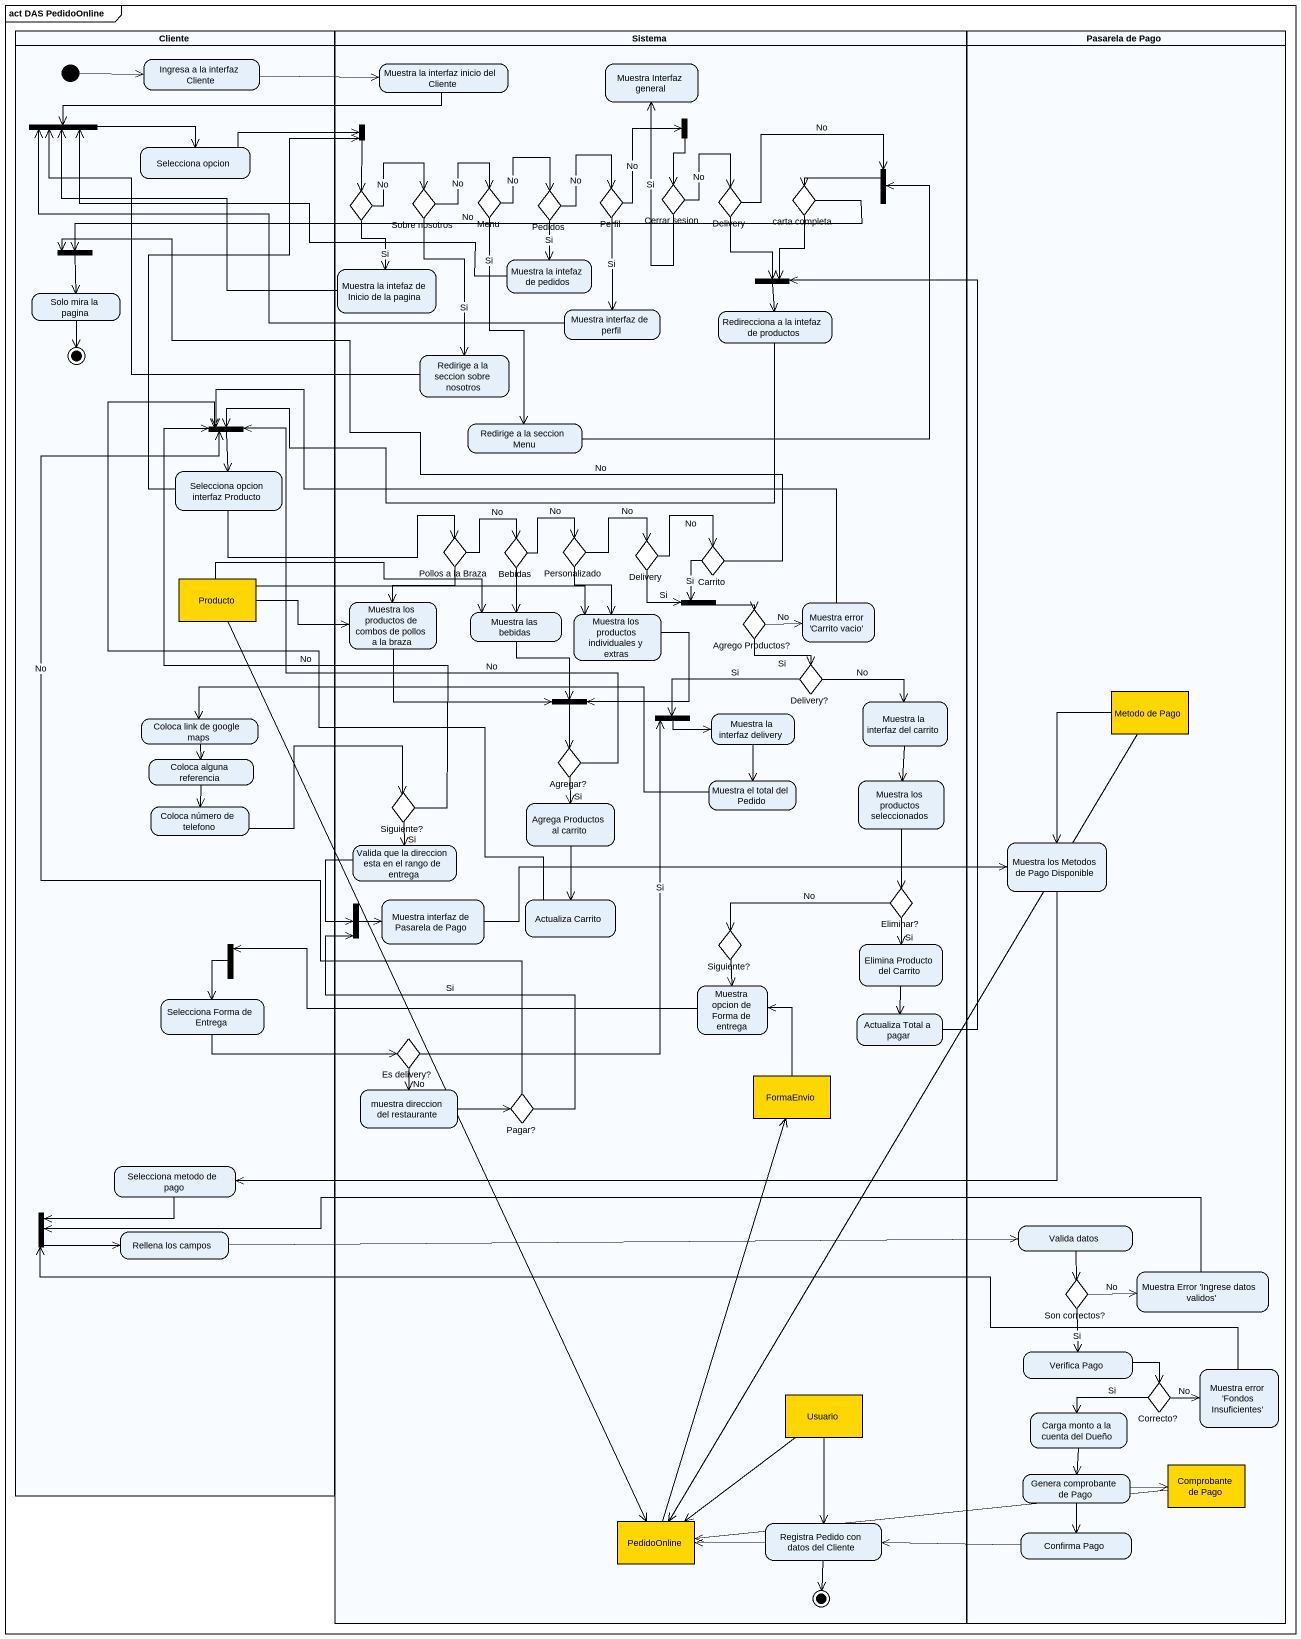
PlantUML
@startuml
mainframe act DAS PedidoOnline
hide empty description
state Cliente <<partition>> {
  state "Ingresa a la interfaz Cliente" as Ingresa_a_la_interfaz
  state fork1 <<join>>
  state "Selecciona opcion" as Selecciona_opcion
  state fork5 <<join>>
  state "Solo mira la pagina" as Solo_mira_la_pagina
  state fork7 <<join>>
  state "Selecciona opcion interfaz Producto" as Selecciona_opcion_interfaz
  state Producto <<object>> #FFD700
  state "Coloca link de google maps" as Coloca_link_de_google_maps
  state "Coloca alguna referencia" as Coloca_alguna_referencia
  state "Coloca número de telefono" as Coloca_número_de_telefono
  state fork12 <<fork>>
  state "Selecciona Forma de Entrega" as Selecciona_Forma_de_Entrega
  state "Selecciona metodo de pago" as Selecciona_metodo_de_pago
  state fork13 <<join>>
  state "Rellena los campos" as Rellena_los_campos
  [*] -right-> Ingresa_a_la_interfaz
  Solo_mira_la_pagina --> [*]
}
state Sistema <<partition>> {
  state "Muestra la interfaz inicio del Cliente" as Muestra_la_interfaz_inicio
  state "Muestra Interfaz general" as Muestra_Interfaz_general
  state fork2 <<join>>
  state fork3 <<fork>>
  state choice1 <<choice>>
  state "Sobre nosotros" as Sobre_nosotros <<choice>>
  state Menu <<choice>>
  state Pedidos <<choice>>
  state Perfil <<choice>>
  state "Cerrar sesion" as Cerrar_sesion <<choice>>
  state Delivery <<choice>>
  state "carta completa" as carta_completa <<choice>>
  state fork4 <<join>>
  state "Muestra la intefaz de Inicio de la pagina" as Muestra_la_intefaz_de
  state "Muestra la intefaz de pedidos" as Muestra_la_intefaz_de_2
  state fork6 <<join>>
  state "Muestra interfaz de perfil" as Muestra_interfaz_de_perfil
  state "Redirecciona a la intefaz de productos" as Redirecciona_a_la_intefaz
  state "Redirige a la seccion sobre nosotros" as Redirige_a_la_seccion_sobre
  state "Redirige a la seccion Menu" as Redirige_a_la_seccion_Menu
  state "Pollos a la Braza" as Pollos_a_la_Braza <<choice>>
  state Bebidas <<choice>>
  state Personalizado <<choice>>
  state "Delivery" as Delivery_2 <<choice>>
  state Carrito <<choice>>
  state "Muestra los productos de combos de pollos a la braza" as Muestra_los_productos_de
  state "Muestra las bebidas" as Muestra_las_bebidas
  state "Muestra los productos individuales y extras" as Muestra_los_productos
  state fork8 <<join>>
  state "Agrego Productos?" as Agrego_Productos <<choice>>
  state "Muestra error 'Carrito vacio'" as Muestra_error_Carrito_vacio
  state "Delivery?" as Delivery_3 <<choice>>
  state fork9 <<join>>
  state "Muestra la interfaz del carrito" as Muestra_la_interfaz_del
  state fork10 <<join>>
  state "Muestra la interfaz delivery" as Muestra_la_interfaz_delivery
  state "Agregar?" as Agregar <<choice>>
  state "Muestra el total del Pedido" as Muestra_el_total_del_Pedido
  state "Muestra los productos seleccionados" as Muestra_los_productos_2
  state "Siguiente?" as Siguiente <<choice>>
  state "Agrega Productos al carrito" as Agrega_Productos_al_carrito
  state "Valida que la direccion esta en el rango de entrega" as Valida_que_la_direccion
  state "Muestra interfaz de Pasarela de Pago" as Muestra_interfaz_de
  state "Actualiza Carrito" as Actualiza_Carrito
  state "Eliminar?" as Eliminar <<choice>>
  state fork11 <<join>>
  state "Siguiente?" as Siguiente_2 <<choice>>
  state "Elimina Producto del Carrito" as Elimina_Producto_del_Carrito
  state "Muestra opcion de Forma de entrega" as Muestra_opcion_de_Forma_de
  state "Actualiza Total a pagar" as Actualiza_Total_a_pagar
  state "Es delivery?" as Es_delivery <<choice>>
  state "muestra direccion del restaurante" as muestra_direccion_del
  state "Pagar?" as Pagar <<choice>>
  state FormaEnvio <<object>> #FFD700
  state Usuario <<object>> #FFD700
  state PedidoOnline <<object>> #FFD700
  state "Registra Pedido con datos del Cliente" as Registra_Pedido_con_datos
  Registra_Pedido_con_datos --> [*]
}
state "Pasarela de Pago" as Pasarela_de_Pago <<partition>> {
  state "Metodo de Pago" as Metodo_de_Pago <<object>> #FFD700
  state "Muestra los Metodos de Pago Disponible" as Muestra_los_Metodos_de_Pago
  state "Valida datos" as Valida_datos
  state "Son correctos?" as Son_correctos <<choice>>
  state "Muestra Error 'Ingrese datos validos'" as Muestra_Error_Ingrese_datos
  state "Verifica Pago" as Verifica_Pago
  state "Correcto?" as Correcto <<choice>>
  state "Muestra error 'Fondos Insuficientes'" as Muestra_error_Fondos
  state "Carga monto a la cuenta del Dueño" as Carga_monto_a_la_cuenta_del
  state "Genera comprobante de Pago" as Genera_comprobante_de_Pago
  state "Comprobante de Pago" as Comprobante_de_Pago <<object>> #FFD700
  state "Confirma Pago" as Confirma_Pago
}
Ingresa_a_la_interfaz -right-> Muestra_la_interfaz_inicio
Muestra_la_interfaz_inicio -left-> fork1
fork1 -right-> Selecciona_opcion
fork2 --> choice1
fork3 --> Cerrar_sesion
Selecciona_opcion -right-> fork2
choice1 -right-> Sobre_nosotros : No
choice1 --> Muestra_la_intefaz_de : Si
Sobre_nosotros -right-> Menu : No
Sobre_nosotros --> Redirige_a_la_seccion_sobre : Si
Menu -right-> Pedidos : No
Menu --> Redirige_a_la_seccion_Menu : Si
Pedidos -right-> Perfil : No
Pedidos --> Muestra_la_intefaz_de_2 : Si
Perfil -up-> fork3 : No
Perfil --> Muestra_interfaz_de_perfil : Si
Cerrar_sesion -up-> Muestra_Interfaz_general : Si
Cerrar_sesion -right-> Delivery : No
Delivery -right-> fork4 : No
Delivery --> fork6
carta_completa -left-> fork5 : No
carta_completa --> fork6
fork4 -left-> carta_completa
fork5 --> Solo_mira_la_pagina
Muestra_la_intefaz_de -left-> fork1
Muestra_la_intefaz_de_2 -left-> fork1
fork6 --> Redirecciona_a_la_intefaz
Muestra_interfaz_de_perfil -left-> fork1
Redirecciona_a_la_intefaz -left-> fork7
Redirige_a_la_seccion_sobre -up-> fork1
fork7 --> Selecciona_opcion_interfaz
Redirige_a_la_seccion_Menu -up-> fork4
Selecciona_opcion_interfaz -up-> fork2
Selecciona_opcion_interfaz -right-> Pollos_a_la_Braza
Pollos_a_la_Braza -right-> Bebidas : No
Pollos_a_la_Braza --> Muestra_los_productos_de
Bebidas -right-> Personalizado : No
Bebidas --> Muestra_las_bebidas
Personalizado -right-> Delivery_2 : No
Personalizado --> Muestra_los_productos
Delivery_2 -right-> Carrito : No
Delivery_2 --> fork8 : Si
Carrito -left-> fork5 : No
Carrito --> fork8 : Si
Producto -right-> Muestra_los_productos_de
Producto -right-> Muestra_las_bebidas
Producto -right-> Muestra_los_productos
Producto --> PedidoOnline
Muestra_los_productos_de -right-> fork9
Muestra_las_bebidas --> fork9
Muestra_los_productos --> fork9
fork8 -right-> Agrego_Productos
Agrego_Productos -right-> Muestra_error_Carrito_vacio : No
Agrego_Productos --> Delivery_3 : Si
Muestra_error_Carrito_vacio -left-> fork7
Delivery_3 -right-> Muestra_la_interfaz_del : No
Delivery_3 -left-> fork10 : Si
fork9 --> Agregar
Muestra_la_interfaz_del --> Muestra_los_productos_2
Metodo_de_Pago --> Muestra_los_Metodos_de_Pago
Metodo_de_Pago --> PedidoOnline
Coloca_link_de_google_maps --> Coloca_alguna_referencia
fork10 -right-> Muestra_la_interfaz_delivery
Muestra_la_interfaz_delivery --> Muestra_el_total_del_Pedido
Coloca_alguna_referencia --> Coloca_número_de_telefono
Agregar -up-> fork7 : No
Agregar --> Agrega_Productos_al_carrito : Si
Muestra_el_total_del_Pedido -left-> Coloca_link_de_google_maps
Muestra_los_productos_2 --> Eliminar
Coloca_número_de_telefono -right-> Siguiente
Siguiente -up-> fork7 : No
Siguiente --> Valida_que_la_direccion : Si
Agrega_Productos_al_carrito --> Actualiza_Carrito
Valida_que_la_direccion --> fork11
Muestra_los_Metodos_de_Pago -left-> Selecciona_metodo_de_pago
Muestra_interfaz_de -right-> Muestra_los_Metodos_de_Pago
Actualiza_Carrito -up-> fork7
Eliminar -left-> Siguiente_2 : No
Eliminar --> Elimina_Producto_del_Carrito : Si
fork11 -right-> Muestra_interfaz_de
Siguiente_2 --> Muestra_opcion_de_Forma_de
fork12 --> Selecciona_Forma_de_Entrega
Elimina_Producto_del_Carrito --> Actualiza_Total_a_pagar
Selecciona_Forma_de_Entrega -right-> Es_delivery
Muestra_opcion_de_Forma_de -left-> fork12
Actualiza_Total_a_pagar -up-> fork6
Es_delivery -up-> fork10 : Si
Es_delivery --> muestra_direccion_del : No
muestra_direccion_del -right-> Pagar
Pagar -up-> fork7 : No
Pagar -up-> fork11 : Si
FormaEnvio -up-> Muestra_opcion_de_Forma_de
Selecciona_metodo_de_pago -left-> fork13
fork13 -right-> Rellena_los_campos
Rellena_los_campos -right-> Valida_datos
Valida_datos --> Son_correctos
Son_correctos -right-> Muestra_Error_Ingrese_datos : No
Son_correctos --> Verifica_Pago : Si
Muestra_Error_Ingrese_datos -left-> fork13
Verifica_Pago -right-> Correcto
Usuario --> PedidoOnline
Usuario --> Registra_Pedido_con_datos
Correcto -right-> Muestra_error_Fondos : No
Correcto -left-> Carga_monto_a_la_cuenta_del : Si
Muestra_error_Fondos -left-> fork13
Carga_monto_a_la_cuenta_del --> Genera_comprobante_de_Pago
Genera_comprobante_de_Pago -right-> Comprobante_de_Pago
Genera_comprobante_de_Pago --> Confirma_Pago
Comprobante_de_Pago -left-> PedidoOnline
PedidoOnline -up-> FormaEnvio
Registra_Pedido_con_datos -left-> PedidoOnline
Confirma_Pago -left-> Registra_Pedido_con_datos
@enduml
